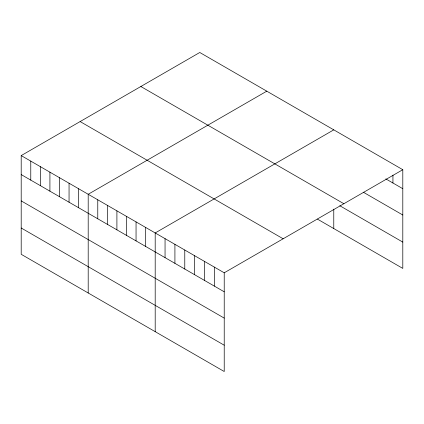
<?xml version="1.0" encoding="UTF-8"?>
<svg xmlns="http://www.w3.org/2000/svg" width="424" height="424" viewBox="0 0 424 424"><rect width="100%" height="100%" fill="white"/><g stroke="black" fill="none" stroke-linecap="round" stroke-linejoin="round"><path stroke-width="0.64" d="M21.2 155.592L224.222 272.802L224.222 371.514L21.2 254.299L21.2 155.592L199.778 52.486L402.8 169.701L402.8 268.408L317.449 219.129M266.776 91.171L88.197 194.272L88.197 292.979M333.773 129.85L155.195 232.951L155.195 331.658M224.222 272.802L402.8 169.701M385.819 178.896L402.8 188.701M363.357 192.231L402.8 215.005M140.847 86.512L343.869 203.727M339.799 205.73L402.8 242.104M80.131 121.566L283.153 238.781M21.2 174.587L224.222 291.802M21.2 200.891L224.222 318.106M21.2 227.995L224.222 345.205M392.937 175.144L392.937 183.004M333.773 209.143L333.773 228.557M214.358 267.109L214.358 286.11M204.495 261.417L204.495 280.418M194.637 255.725L194.637 274.72M184.774 250.028L184.774 269.028M174.916 244.335L174.916 263.336M165.053 238.643L165.053 257.644M145.623 227.423L145.623 246.424M136.051 221.9L136.051 240.896M126.479 216.373L126.479 235.373M116.907 210.85L116.907 229.845M107.341 205.322L107.341 224.323M97.769 199.794L97.769 218.795M78.626 188.744L78.626 207.744M69.054 183.221L69.054 202.216M59.482 177.693L59.482 196.694M49.915 172.165L49.915 191.166M40.344 166.643L40.344 185.643M30.772 161.115L30.772 180.115"/></g></svg>
